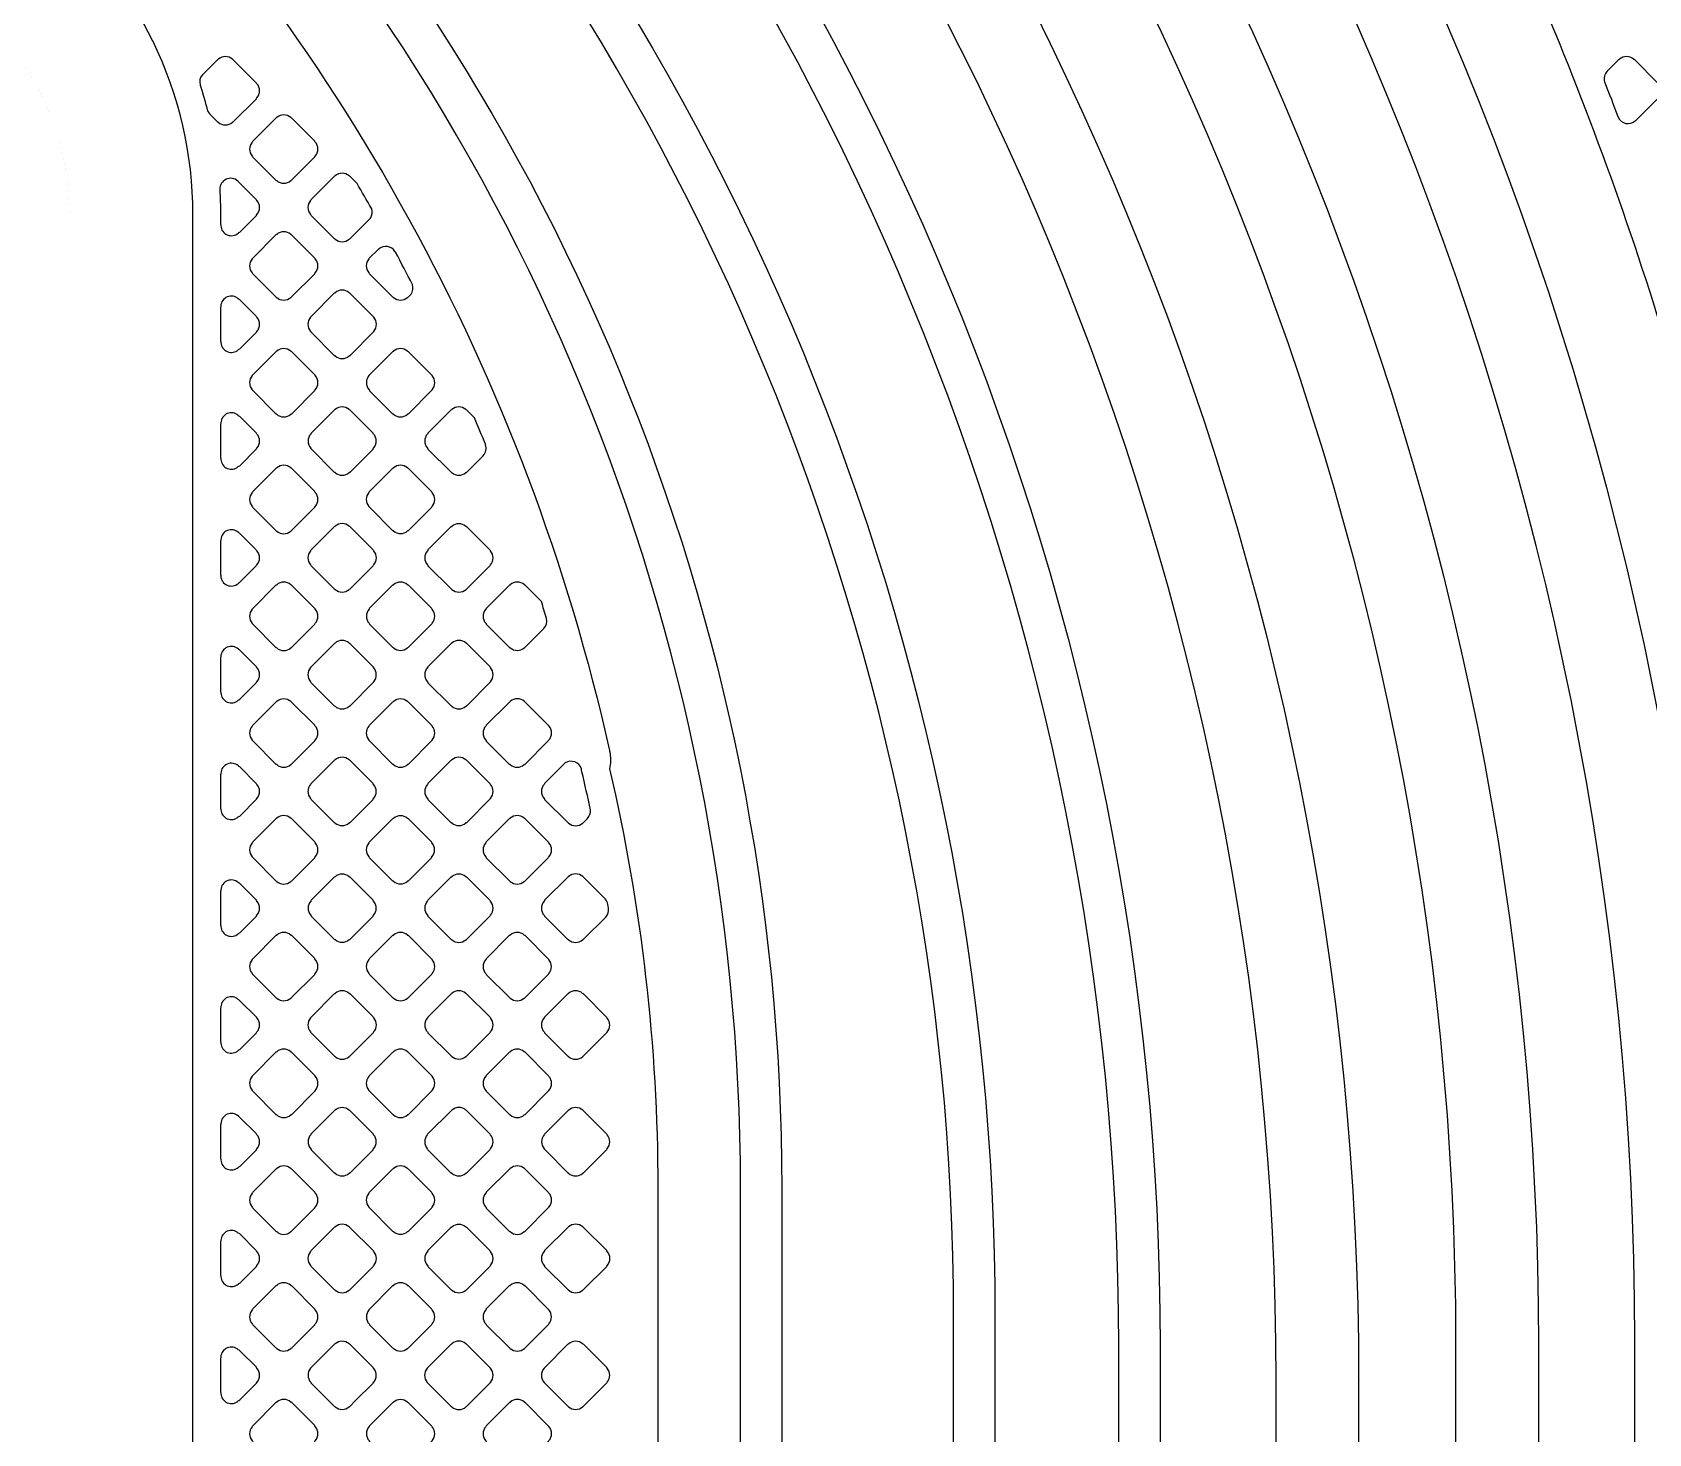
# Model space of a CAD drawing. Extents: x 3811 to 4077, y -444 to -307.
# Drawn here: x 3993.253 to 3996.236, y -390.358 to -387.772 of the extents above; entities that cross this region are included whole.
import ezdxf

# ---------------------------------------------------------------- set-up
doc = ezdxf.new("R2010")
doc.units = 0
doc.layers.add('gbr-dxf', color=7, linetype='Continuous')
doc.layers.add('gbr-outline-dxf', color=2, linetype='Continuous')

msp = doc.modelspace()

# ---------------------------------------------------------------- linework, layer by layer
at = {"layer": 'gbr-dxf', "linetype": 'Continuous'}
for points in [[(3992.0164, -383.2857), (3994.5558, -385.8251, -0.008901), (3994.5575, -385.8268, -0.198817), (3996.3632, -390.1885, -0.009964)], [(3996.3446, -393.5457, -0.19768), (3996.1778, -393.1404, -0.007691), (3996.1778, -393.1384), (3996.1778, -392.4914, -0.189007), (3996.1981, -392.4396, -0.010551), (3996.2002, -392.4375), (3996.2055, -392.4321, 0.168586), (3996.2108, -392.4201), (3996.2108, -390.1886, -0.009921), (3996.2108, -390.1859, 0.198805), (3994.448, -385.9329, -0.008527), (3994.4465, -385.9312), (3991.9084, -383.3931, -0.047409)], [(3991.7589, -383.5087), (3994.3264, -386.0762, -0.008541), (3994.328, -386.0778, -0.198904), (3996.0331, -390.1944, -0.009964), (3996.033, -390.1971), (3996.033, -393.371, -0.009957), (3996.0331, -393.3738, 0.198888), (3996.1228, -393.5904, -0.013799), (3996.1255, -393.5933), (3996.28, -393.7478, -0.008651)], [(3996.7069, -394.0779, -0.198008), (3996.1757, -393.8589, -0.009097), (3996.1739, -393.8572), (3996.0149, -393.6982, -0.015037), (3996.0119, -393.695, -0.19468), (3995.8807, -393.3768, -0.010745), (3995.8806, -393.3738), (3995.8806, -390.1964, -0.007697), (3995.8806, -390.1945, -0.011768), (3995.8807, -390.1911, 0.198646), (3994.2219, -386.1872, -0.008795), (3994.2202, -386.1856), (3991.6493, -383.6147, -0.041071)], [(3991.5087, -383.7362), (3994.0498, -386.2772, -0.013686), (3994.0527, -386.28, -0.198913), (3995.7011, -390.2594, -0.007684), (3995.7011, -390.2614), (3995.7011, -393.4162, -0.007344), (3995.701, -393.418, 0.198037), (3995.8555, -393.789, -0.008541), (3995.8571, -393.7907), (3996.0772, -394.0108, -0.01376), (3996.0801, -394.0135, 0.19883), (3996.4194, -394.154, -0.007665)], [(3996.4173, -394.3064, -0.196204), (3995.9754, -394.1243, -0.01471), (3995.9722, -394.1214), (3995.7477, -393.8968, -0.009258), (3995.746, -393.895, -0.197955), (3995.5486, -393.4162, -0.007691), (3995.5487, -393.4142), (3995.5487, -390.2595, -0.007639), (3995.5487, -390.2575, 0.198631), (3993.9477, -386.3906, -0.013852), (3993.9448, -386.3878), (3991.3972, -383.8402, -0.041025)], [(3991.3235, -384.0691), (3993.8351, -386.5808, -0.019676), (3993.8373, -386.5828, -0.198904), (3995.3346, -390.1977, -0.01087), (3995.3345, -390.1991), (3995.3345, -393.3908, -0.010722), (3995.3345, -393.3921, 0.198521), (3995.5908, -394.0095, -0.012506), (3995.592, -394.0107), (3995.7125, -394.1312, -0.019717), (3995.7146, -394.1332, 0.198972), (3996.3165, -394.3826, -0.010857)], [(3996.3151, -394.4588, -0.197764), (3995.6627, -394.1891, -0.01972), (3995.6606, -394.1871), (3995.5369, -394.0634, -0.012236), (3995.5358, -394.0623, -0.198468), (3995.2583, -393.3908, -0.01087), (3995.2583, -393.3894), (3995.2583, -390.1977, -0.010844), (3995.2584, -390.1964, 0.19869), (3993.7854, -386.6386, -0.019288), (3993.7833, -386.6367), (3991.2677, -384.1211, -0.042856)], [(3991.1243, -384.3089), (3993.665, -386.8495, -0.01212), (3993.6661, -386.8507, -0.198692), (3995.0297, -390.1417, -0.016823), (3995.0298, -390.1441), (3995.0298, -390.1441, -0.01087), (3995.0297, -390.1455), (3995.0297, -393.4355, -0.010757), (3995.0297, -393.4368, 0.198637), (3995.3439, -394.1939, -0.012534), (3995.3451, -394.1951), (3995.4, -394.2501, -0.019705), (3995.4021, -394.252, 0.198958), (3996.0851, -394.535, -0.01087), (3996.0865, -394.535), (3997.8888, -394.535, -0.014192)], [(3997.8868, -394.6112), (3996.0851, -394.6112, -0.011022), (3996.0837, -394.6112, -0.197884), (3995.3503, -394.3079, -0.019695), (3995.3482, -394.306), (3995.29, -394.2478, -0.012167), (3995.2889, -394.2467, -0.198591), (3994.9535, -393.4355, -0.01087), (3994.9535, -393.4341), (3994.9535, -390.1461, -0.014135), (3994.9535, -390.1441, 0.19892), (3993.6111, -386.9034, -0.012506), (3993.6099, -386.9022), (3991.0686, -384.3609, -0.042133)], [(3996.3372, -388.5908, 0.055953), (3995.83, -387.2683, -0.032848), (3995.8285, -387.2654, 0.07689), (3994.6818, -385.6991, -0.024028), (3994.6802, -385.6974), (3993.3644, -384.3815, -0.019428)], [(3990.8424, -384.478), (3993.4788, -387.1145, -0.019676), (3993.4809, -387.1164, -0.198902), (3994.6363, -389.9059, -0.01087), (3994.6363, -389.9072), (3994.6363, -393.4304, -0.010769), (3994.6363, -393.4318, 0.19862), (3994.9807, -394.262, -0.012055), (3994.9818, -394.2632), (3995.0216, -394.303, -0.019359), (3995.0237, -394.3049, 0.198916), (3995.9472, -394.6874, -0.01087), (3995.9486, -394.6874), (3997.7013, -394.6874, -0.014524)], [(3997.6993, -394.7636), (3995.9472, -394.7636, -0.010979), (3995.9458, -394.7636, -0.198101), (3994.9719, -394.3608, -0.019968), (3994.9697, -394.3588), (3994.9268, -394.3159, -0.012668), (3994.9256, -394.3147, -0.198561), (3994.5601, -393.4304, -0.01087), (3994.5601, -393.429), (3994.5601, -389.9059, -0.010831), (3994.5601, -389.9045, 0.198623), (3993.429, -387.1723, -0.019306), (3993.4269, -387.1704), (3990.7866, -384.53, -0.042015)], [(3991.1826, -385.1424), (3991.8784, -385.8383, -0.012841), (3991.8792, -385.839), (3992.3089, -386.2688, -0.027224), (3992.3108, -386.2706), (3992.4171, -386.377, -0.013375), (3992.4179, -386.3778), (3992.7396, -386.6995, -0.036076), (3992.7421, -386.702), (3992.8476, -386.8075, -0.028235), (3992.8495, -386.8094), (3993.2783, -387.2382, -0.03685), (3993.2809, -387.2408), (3993.317, -387.277, -0.023862), (3993.3187, -387.2786, -0.142486), (3994.3182, -389.0977, -0.014431), (3994.3185, -389.0989, -0.052744), (3994.3201, -389.1149, -0.015438), (3994.3201, -389.1162, -0.050643), (3994.3183, -389.1315, -0.057182), (3994.4074, -389.9039, -0.020556), (3994.4075, -389.9059), (3994.4075, -390.166)], [(3993.5494, -390.5385), (3993.5494, -390.3256, -0.031973), (3993.5494, -390.3224), (3993.5494, -389.9634, -0.031973), (3993.5494, -389.9602), (3993.5494, -389.7473, -0.022988), (3993.5494, -389.745), (3993.5494, -389.6784, -0.022988), (3993.5494, -389.6762), (3993.5494, -389.4635, -0.031973), (3993.5494, -389.4604), (3993.5494, -389.1013, -0.031973), (3993.5494, -389.0982), (3993.5494, -388.8852, -0.022988), (3993.5494, -388.883), (3993.5494, -388.8166, -0.022988), (3993.5494, -388.8144), (3993.5494, -388.6015, -0.031973), (3993.5494, -388.5983), (3993.5494, -388.2393, -0.0325), (3993.5494, -388.2361), (3993.5494, -388.1092, -0.013212), (3993.5494, -388.1081, 0.114189), (3993.4751, -387.788, -0.014146), (3993.4745, -387.7869, 0.09403), (3993.3111, -387.5699, -0.024145)], [(3994.4075, -390.166), (3994.4075, -392.3209, -0.01546), (3994.4074, -392.3223, -0.150288), (3994.3936, -392.3644, -0.040249), (3994.3922, -392.367, 0.461082), (3994.4004, -392.3958, -0.041786), (3994.4031, -392.3973, -0.296678), (3994.4329, -392.443), (3994.4329, -393.9811, 0.199755), (3994.4476, -394.0165), (3994.4758, -394.0445, 0.012288), (3994.4811, -394.0504), (3995.1801, -394.7491), (3995.1801, -394.7492, 0.017783), (3995.1809, -394.7502), (3995.2733, -394.8426, 0.0128), (3995.2794, -394.8482), (3995.3072, -394.8761, 0.199709), (3995.3427, -394.8909), (3995.3823, -394.8909, 0.012588), (3995.3904, -394.8911), (3997.3882, -394.8911, -0.128276)]]:
    msp.add_lwpolyline(points, format="xyb", dxfattribs=at)
for points in [[(3993.5626, -387.8692, -0.039591), (3993.5626, -387.8695, -0.015149), (3993.5757, -387.9147), (3993.5757, -387.9147, 0.116857), (3993.5803, -387.9227, -0.041476), (3993.5805, -387.923), (3993.5945, -387.937, -0.100151), (3993.5962, -387.938, 0.379308), (3993.6222, -387.938, -0.09601), (3993.6238, -387.9371), (3993.6664, -387.8945, -0.096227), (3993.6673, -387.8929, 0.379422), (3993.6673, -387.8669, -0.104293), (3993.6663, -387.8651), (3993.6238, -387.8226, -0.092072), (3993.6222, -387.8217, 0.379478), (3993.5963, -387.8216, -0.095649), (3993.5946, -387.8226), (3993.5671, -387.8502, 0.260863)], [(3996.1551, -387.8637, -0.002718), (3996.1797, -387.9277, -0.053645), (3996.1803, -387.9289, 0.505127), (3996.2114, -387.9355, -0.06248), (3996.2127, -387.9347), (3996.2529, -387.8945, -0.096111), (3996.2539, -387.8928, 0.379308), (3996.2539, -387.8669, -0.08785), (3996.253, -387.8654), (3996.2101, -387.8225, -0.092456), (3996.2086, -387.8216, 0.379), (3996.1826, -387.8216, -0.095968), (3996.181, -387.8226), (3996.1596, -387.844), (3996.1596, -387.844, 0.270316)], [(3993.6588, -388.0006, -0.099643), (3993.6598, -388.0023), (3993.7023, -388.0448, -0.095897), (3993.704, -388.0458, 0.378479), (3993.7299, -388.0458, -0.095527), (3993.7315, -388.0448), (3993.7742, -388.0021, -0.096197), (3993.7751, -388.0005, 0.378968), (3993.7751, -387.9746, -0.093088), (3993.7742, -387.973), (3993.7316, -387.9304, -0.096857), (3993.7299, -387.9294, 0.379731), (3993.704, -387.9294, -0.096458), (3993.7023, -387.9304), (3993.6598, -387.973, -0.096627), (3993.6588, -387.9746, 0.379471)], [(3993.7665, -388.0824, 0.379124), (3993.7665, -388.1083, -0.097307), (3993.7675, -388.11), (3993.8099, -388.1524, -0.108174), (3993.8118, -388.1535, 0.379423), (3993.8378, -388.1535, -0.095778), (3993.8394, -388.1525), (3993.8771, -388.1148, 0.216781), (3993.8793, -388.098, 0.003737), (3993.8523, -388.0511), (3993.8393, -388.0381, -0.09904), (3993.8376, -388.0372, 0.37898), (3993.8117, -388.0372, -0.095506), (3993.81, -388.0381), (3993.7674, -388.0808, -0.096509)], [(3993.5988, -388.0627, -0.014257), (3993.6002, -388.1069, -0.013629), (3993.6002, -388.1081), (3993.6002, -388.1262, -0.066699), (3993.6008, -388.1291, 0.625178), (3993.6332, -388.1425, -0.06468), (3993.6356, -388.1409), (3993.6665, -388.1099, -0.096301), (3993.6675, -388.1083, 0.378677), (3993.6675, -388.0824, -0.088275), (3993.6665, -388.0809), (3993.6328, -388.0471, -0.029062), (3993.632, -388.0465, 0.645639), (3993.5989, -388.0614, -0.03381)], [(3993.6587, -388.1903, 0.379124), (3993.6588, -388.2162, -0.092701), (3993.6597, -388.2178), (3993.7024, -388.2605, -0.087638), (3993.7039, -388.2614, 0.379308), (3993.7298, -388.2614, -0.095968), (3993.7315, -388.2604), (3993.7742, -388.2177, -0.096737), (3993.7752, -388.216, 0.379351), (3993.7752, -388.1901, -0.083601), (3993.7743, -388.1887), (3993.7315, -388.1458, -0.087737), (3993.73, -388.1449, 0.378975), (3993.704, -388.1449, -0.095649), (3993.7024, -388.1458), (3993.6597, -388.1886, -0.096742)], [(3993.8743, -388.216, -0.103884), (3993.8753, -388.2178), (3993.9179, -388.2604, -0.100463), (3993.9196, -388.2614, 0.378831), (3993.9455, -388.2614, -0.096117), (3993.9472, -388.2604), (3993.952, -388.2556, 0.236617), (3993.9545, -388.2376, 0.004621), (3993.9234, -388.178, -0.070498), (3993.9221, -388.1764, 0.466242), (3993.8923, -388.172, -0.071671), (3993.8906, -388.1732), (3993.8753, -388.1884, -0.096423), (3993.8743, -388.1901, 0.379471)], [(3993.6002, -388.3416, -0.068409), (3993.6008, -388.3446, 0.624734), (3993.6331, -388.358, -0.066616), (3993.6356, -388.3563), (3993.6664, -388.3255, -0.095585), (3993.6674, -388.3239, 0.379422), (3993.6673, -388.2979, -0.10047), (3993.6663, -388.2962), (3993.6358, -388.2657, -0.071517), (3993.6331, -388.2639, 0.625468), (3993.6007, -388.2773, -0.062802), (3993.6002, -388.28)], [(3993.7665, -388.3239, -0.096117), (3993.7675, -388.3255), (3993.8102, -388.3683, -0.09197), (3993.8118, -388.3692, 0.37889), (3993.8377, -388.3692, -0.096117), (3993.8393, -388.3682), (3993.882, -388.3256, -0.095895), (3993.883, -388.3239, 0.379201), (3993.883, -388.298, -0.096625), (3993.882, -388.2963), (3993.8392, -388.2535, -0.083651), (3993.8378, -388.2526, 0.379731), (3993.8118, -388.2526, -0.096458), (3993.8102, -388.2536), (3993.7675, -388.2963, -0.096627), (3993.7665, -388.2979, 0.3795)], [(3993.6588, -388.4316, -0.087784), (3993.6597, -388.4331), (3993.7026, -388.476, -0.083651), (3993.704, -388.4769, 0.37981), (3993.73, -388.4769, -0.096103), (3993.7316, -388.4759), (3993.7742, -388.4333, -0.095819), (3993.7752, -388.4317, 0.37981), (3993.7752, -388.4057, -0.09253), (3993.7743, -388.4041), (3993.7316, -388.3615, -0.096627), (3993.7299, -388.3605, 0.379731), (3993.704, -388.3605, -0.096723), (3993.7023, -388.3615), (3993.6598, -388.404, -0.096627), (3993.6588, -388.4056, 0.379731)], [(3993.8743, -388.4057, 0.37947), (3993.8744, -388.4317, -0.10047), (3993.8754, -388.4334), (3993.9178, -388.4759, -0.096111), (3993.9195, -388.4768, 0.37981), (3993.9454, -388.4768, -0.095956), (3993.9471, -388.4759), (3993.9897, -388.4332, -0.096332), (3993.9907, -388.4316, 0.379308), (3993.9907, -388.4057, -0.092052), (3993.9898, -388.4041), (3993.9471, -388.3615, -0.096227), (3993.9455, -388.3605, 0.379), (3993.9196, -388.3605, -0.095968), (3993.9179, -388.3615), (3993.8753, -388.4041, -0.096857)], [(3993.6002, -388.5574, -0.065065), (3993.6008, -388.5603, 0.625143), (3993.6331, -388.5736, -0.066777), (3993.6356, -388.572), (3993.6665, -388.541, -0.095916), (3993.6675, -388.5394, 0.379639), (3993.6675, -388.5134, -0.096625), (3993.6665, -388.5118), (3993.6357, -388.481, -0.069647), (3993.6331, -388.4792, 0.625453), (3993.6008, -388.4926, -0.066867), (3993.6002, -388.4955)], [(3993.7667, -388.5394, -0.096625), (3993.7676, -388.541), (3993.8102, -388.5836, -0.092072), (3993.8118, -388.5845, 0.37981), (3993.8377, -388.5845, -0.096625), (3993.8394, -388.5836), (3993.8819, -388.5411, -0.096111), (3993.8829, -388.5394, 0.37981), (3993.8829, -388.5135, -0.100399), (3993.8819, -388.5117), (3993.8395, -388.4694, -0.104691), (3993.8377, -388.4683, 0.379731), (3993.8117, -388.4683, -0.096723), (3993.8101, -388.4693), (3993.7676, -388.5118, -0.096627), (3993.7667, -388.5134, 0.379731)], [(3993.9821, -388.5394, -0.10047), (3993.9831, -388.5411), (3994.0257, -388.5837, -0.096111), (3994.0273, -388.5847, 0.379212), (3994.0532, -388.5847, -0.095866), (3994.0549, -388.5837), (3994.0852, -388.5534, 0.282189), (3994.0894, -388.5329, -0.052898), (3994.0892, -388.5324, 0.003677), (3994.0689, -388.4833), (3994.0548, -388.4692, -0.095686), (3994.0532, -388.4682, 0.379254), (3994.0272, -388.4682, -0.096458), (3994.0256, -388.4692), (3993.983, -388.5118, -0.096627), (3993.9821, -388.5134, 0.379731)], [(3993.6588, -388.6213, 0.378939), (3993.6588, -388.6472, -0.100082), (3993.6598, -388.649), (3993.7023, -388.6915, -0.096227), (3993.7039, -388.6924, 0.379201), (3993.7299, -388.6924, -0.095956), (3993.7315, -388.6914), (3993.7742, -388.6487, -0.096332), (3993.7752, -388.6471, 0.37981), (3993.7752, -388.6211, -0.096723), (3993.7742, -388.6195), (3993.7318, -388.577, -0.100824), (3993.7301, -388.576, 0.3795), (3993.7041, -388.576, -0.096614), (3993.7024, -388.577), (3993.6597, -388.6197, -0.096539)], [(3993.8743, -388.6472, -0.083235), (3993.8752, -388.6485), (3993.918, -388.6914, -0.096332), (3993.9196, -388.6923, 0.37981), (3993.9456, -388.6923, -0.096625), (3993.9472, -388.6914), (3993.9897, -388.6489, -0.096111), (3993.9907, -388.6472, 0.37981), (3993.9907, -388.6213, -0.096458), (3993.9897, -388.6196), (3993.9471, -388.577, -0.100824), (3993.9454, -388.576, 0.379731), (3993.9195, -388.576, -0.096723), (3993.9178, -388.577), (3993.8753, -388.6195, -0.096857), (3993.8743, -388.6212, 0.379731)], [(3993.6002, -388.7729, -0.061194), (3993.6007, -388.7756, 0.625383), (3993.6332, -388.7891, -0.061204), (3993.6355, -388.7875), (3993.6663, -388.7566, -0.096332), (3993.6673, -388.755, 0.37981), (3993.6673, -388.729, -0.096608), (3993.6663, -388.7274), (3993.6354, -388.6964, -0.059848), (3993.6332, -388.6949, 0.625453), (3993.6008, -388.7082, -0.068386), (3993.6002, -388.7112)], [(3993.7665, -388.7549, -0.104392), (3993.7675, -388.7567), (3993.81, -388.7992, -0.100151), (3993.8118, -388.8002, 0.37981), (3993.8377, -388.8002, -0.095956), (3993.8394, -388.7992), (3993.882, -388.7566, -0.096332), (3993.883, -388.755, 0.37981), (3993.883, -388.729, -0.108361), (3993.8819, -388.7271), (3993.8394, -388.6846, -0.096857), (3993.8378, -388.6837, 0.379731), (3993.8118, -388.6837, -0.096458), (3993.8102, -388.6846), (3993.7675, -388.7273, -0.096627), (3993.7665, -388.729, 0.379731)], [(3993.9822, -388.7549, -0.096157), (3993.9831, -388.7565), (3994.0259, -388.7993, -0.091703), (3994.0274, -388.8002, 0.37889), (3994.0534, -388.8002, -0.095612), (3994.055, -388.7992), (3994.0975, -388.7567, -0.095296), (3994.0985, -388.755, 0.37889), (3994.0985, -388.7291, -0.100402), (3994.0975, -388.7274), (3994.055, -388.6849, -0.104354), (3994.0532, -388.6838, 0.379249), (3994.0272, -388.6839, -0.096723), (3994.0256, -388.6848), (3993.9832, -388.7273, -0.096857), (3993.9822, -388.7289, 0.3795)], [(3993.6587, -388.8628, -0.096625), (3993.6596, -388.8644), (3993.7023, -388.9071, -0.092233), (3993.7039, -388.9081, 0.37981), (3993.7299, -388.9081, -0.095956), (3993.7315, -388.9071), (3993.7742, -388.8644, -0.096332), (3993.7752, -388.8627, 0.37981), (3993.7752, -388.8368, -0.083317), (3993.7743, -388.8354), (3993.7314, -388.7924, -0.088202), (3993.7299, -388.7915, 0.379731), (3993.704, -388.7915, -0.096458), (3993.7023, -388.7925), (3993.6596, -388.8352, -0.096627), (3993.6587, -388.8368, 0.379731)], [(3993.8744, -388.8627, -0.108153), (3993.8754, -388.8646), (3993.9178, -388.9069, -0.10442), (3993.9196, -388.908, 0.379409), (3993.9455, -388.908, -0.096225), (3993.9472, -388.907), (3993.9898, -388.8643, -0.095296), (3993.9908, -388.8627, 0.379249), (3993.9908, -388.8368, -0.104293), (3993.9897, -388.835), (3993.9474, -388.7926, -0.108515), (3993.9455, -388.7916, 0.379731), (3993.9196, -388.7916, -0.096458), (3993.9179, -388.7925), (3993.8753, -388.8351, -0.096627), (3993.8744, -388.8368, 0.379731)], [(3994.0899, -388.8368, 0.379298), (3994.0899, -388.8627, -0.087784), (3994.0909, -388.8642), (3994.1337, -388.9071, -0.083651), (3994.1351, -388.9079, 0.379423), (3994.161, -388.908, -0.095506), (3994.1627, -388.907), (3994.1973, -388.8723, 0.255886), (3994.202, -388.8537, 0.002306), (3994.1925, -388.8224), (3994.1627, -388.7926, -0.096111), (3994.1611, -388.7916, 0.3795), (3994.1351, -388.7916, -0.096475), (3994.1335, -388.7926), (3994.0909, -388.8352, -0.096206)], [(3993.7665, -388.9705, -0.104392), (3993.7676, -388.9723), (3993.81, -389.0148, -0.100519), (3993.8117, -389.0158, 0.379409), (3993.8377, -389.0158, -0.095866), (3993.8393, -389.0148), (3993.882, -388.9721, -0.095602), (3993.883, -388.9705, 0.379249), (3993.8829, -388.9446, -0.092348), (3993.882, -388.943), (3993.8393, -388.9004, -0.096111), (3993.8377, -388.8994, 0.379731), (3993.8117, -388.8994, -0.096458), (3993.8101, -388.9004), (3993.7675, -388.9429, -0.096627), (3993.7665, -388.9446, 0.379731)], [(3993.9821, -388.9705, -0.103884), (3993.9831, -388.9723), (3994.0256, -389.0147, -0.100093), (3994.0273, -389.0157, 0.378952), (3994.0532, -389.0158, -0.09601), (3994.0549, -389.0148), (3994.0975, -388.9721, -0.096227), (3994.0985, -388.9705, 0.379422), (3994.0985, -388.9445, -0.108195), (3994.0974, -388.9426), (3994.055, -388.9003, -0.096627), (3994.0534, -388.8993, 0.3795), (3994.0274, -388.8993, -0.096117), (3994.0258, -388.9002), (3993.9831, -388.9429, -0.095824), (3993.9821, -388.9446, 0.378699)], [(3993.6002, -388.9884, -0.065065), (3993.6008, -388.9913, 0.625143), (3993.6331, -389.0047, -0.066777), (3993.6356, -389.003), (3993.6664, -388.9722, -0.095916), (3993.6674, -388.9705, 0.379639), (3993.6674, -388.9446, -0.087784), (3993.6665, -388.9431), (3993.6354, -388.912, -0.058979), (3993.6332, -388.9105, 0.625442), (3993.6007, -388.9239, -0.061047), (3993.6002, -388.9266)], [(3993.6588, -389.0523, 0.378939), (3993.6588, -389.0783, -0.092052), (3993.6597, -389.0798), (3993.7025, -389.1226, -0.08752), (3993.704, -389.1235, 0.37889), (3993.7299, -389.1235, -0.09601), (3993.7315, -389.1225), (3993.7742, -389.0799, -0.095602), (3993.7752, -389.0783, 0.379249), (3993.7751, -389.0523, -0.088014), (3993.7742, -389.0508), (3993.7315, -389.0081, -0.092289), (3993.7299, -389.0072, 0.3795), (3993.704, -389.0071, -0.096614), (3993.7023, -389.0081), (3993.6597, -389.0507, -0.096539)], [(3993.8742, -389.0524, 0.379298), (3993.8742, -389.0784, -0.092348), (3993.8752, -389.0799), (3993.9177, -389.1225, -0.10399), (3993.9195, -389.1235, 0.379308), (3993.9454, -389.1235, -0.09601), (3993.9471, -389.1226), (3993.9897, -389.0799, -0.096227), (3993.9907, -389.0783, 0.379191), (3993.9907, -389.0523, -0.087916), (3993.9898, -389.0508), (3993.947, -389.008, -0.092187), (3993.9455, -389.0071, 0.379019), (3993.9195, -389.0071, -0.096117), (3993.9179, -389.0081), (3993.8752, -389.0508, -0.095895)], [(3994.0898, -389.0783, -0.10047), (3994.0908, -389.08), (3994.1333, -389.1225, -0.096111), (3994.1349, -389.1235, 0.37981), (3994.1609, -389.1235, -0.095956), (3994.1626, -389.1225), (3994.2053, -389.0798, -0.096332), (3994.2063, -389.0781, 0.37981), (3994.2063, -389.0521, -0.096625), (3994.2053, -389.0505), (3994.1628, -389.008, -0.100151), (3994.1611, -389.007, 0.379731), (3994.1351, -389.007, -0.096458), (3994.1335, -389.008), (3994.0908, -389.0507, -0.096627), (3994.0898, -389.0523, 0.379731)], [(3993.7665, -389.16, 0.37889), (3993.7666, -389.186, -0.100154), (3993.7676, -389.1877), (3993.8102, -389.2303, -0.095895), (3993.8118, -389.2313, 0.379201), (3993.8377, -389.2312, -0.096625), (3993.8394, -389.2303), (3993.8819, -389.1878, -0.096111), (3993.8829, -389.1861, 0.379423), (3993.8829, -389.1602, -0.09601), (3993.8819, -389.1585), (3993.8393, -389.1159, -0.099909), (3993.8376, -389.1149, 0.378358), (3993.8117, -389.1149, -0.096355), (3993.81, -389.1159), (3993.7675, -389.1584, -0.095796)], [(3993.9821, -389.1861, -0.104392), (3993.9831, -389.1879), (3994.0254, -389.2302, -0.100151), (3994.0272, -389.2312, 0.37981), (3994.0531, -389.2312, -0.095956), (3994.0548, -389.2303), (3994.0974, -389.1876, -0.096332), (3994.0984, -389.186, 0.37981), (3994.0984, -389.16, -0.092348), (3994.0974, -389.1585), (3994.0549, -389.1159, -0.096111), (3994.0532, -389.1149, 0.379731), (3994.0272, -389.1149, -0.096458), (3994.0256, -389.1159), (3993.983, -389.1584, -0.096627), (3993.9821, -389.1601, 0.379731)], [(3993.6002, -389.2037, -0.067467), (3993.6008, -389.2067, 0.625026), (3993.6331, -389.2201, -0.067695), (3993.6356, -389.2184), (3993.6664, -389.1876, -0.095824), (3993.6674, -389.186, 0.379189), (3993.6673, -389.1601, -0.10399), (3993.6663, -389.1583), (3993.6356, -389.1275, -0.064674), (3993.6332, -389.1259, 0.625072), (3993.6008, -389.1393, -0.068386), (3993.6002, -389.1423)], [(3994.1975, -389.16, 0.379347), (3994.1975, -389.186, -0.10047), (3994.1985, -389.1877), (3994.2411, -389.2303, -0.096111), (3994.2428, -389.2313, 0.37981), (3994.2687, -389.2313, -0.095956), (3994.2704, -389.2303), (3994.2778, -389.2229, 0.218209), (3994.2831, -389.207, 0.00539), (3994.2673, -389.1368, -0.055388), (3994.2667, -389.1313, 0.484299), (3994.2363, -389.1205), (3994.1985, -389.1584, -0.095895)], [(3993.6588, -389.2937, -0.087715), (3993.6597, -389.2952), (3993.7026, -389.3381, -0.083374), (3993.704, -389.339, 0.379422), (3993.73, -389.339, -0.096625), (3993.7316, -389.338), (3993.7742, -389.2954, -0.096111), (3993.7752, -389.2938, 0.37975), (3993.7752, -389.2678, -0.092029), (3993.7743, -389.2662), (3993.7316, -389.2235, -0.096423), (3993.7299, -389.2226, 0.378734), (3993.704, -389.2225, -0.096528), (3993.7024, -389.2235), (3993.6598, -389.2661, -0.096206), (3993.6588, -389.2678, 0.378699)], [(3993.8743, -389.2938, -0.087784), (3993.8752, -389.2953), (3993.9178, -389.3379, -0.100151), (3993.9195, -389.3389, 0.379308), (3993.9454, -389.3389, -0.09601), (3993.9471, -389.3379), (3993.9896, -389.2954, -0.096227), (3993.9906, -389.2938, 0.379191), (3993.9906, -389.2678, -0.092029), (3993.9896, -389.2663), (3993.947, -389.2237, -0.096539), (3993.9454, -389.2227, 0.379249), (3993.9195, -389.2227, -0.096458), (3993.9178, -389.2237), (3993.8753, -389.2662, -0.096627), (3993.8743, -389.2679, 0.379731)], [(3994.0897, -389.2938, -0.096475), (3994.0907, -389.2955), (3994.1334, -389.3382, -0.092289), (3994.1349, -389.3391, 0.37981), (3994.1609, -389.3391, -0.096625), (3994.1626, -389.3381), (3994.2053, -389.2954, -0.096332), (3994.2063, -389.2938, 0.37981), (3994.2063, -389.2678, -0.083317), (3994.2054, -389.2664), (3994.1624, -389.2235, -0.088202), (3994.161, -389.2225, 0.379731), (3994.135, -389.2225, -0.096458), (3994.1333, -389.2235), (3994.0907, -389.2662, -0.096627), (3994.0897, -389.2678, 0.379731)], [(3993.6002, -389.4193, -0.068409), (3993.6008, -389.4223, 0.624734), (3993.6331, -389.4357, -0.066774), (3993.6356, -389.434), (3993.6665, -389.4031, -0.096227), (3993.6675, -389.4015, 0.379191), (3993.6675, -389.3756, -0.104473), (3993.6665, -389.3738), (3993.6358, -389.3431, -0.073608), (3993.6331, -389.3413, 0.624756), (3993.6008, -389.3547, -0.06317), (3993.6002, -389.3575)], [(3993.7667, -389.4015, -0.096625), (3993.7676, -389.4031), (3993.8102, -389.4457, -0.092233), (3993.8118, -389.4466, 0.379308), (3993.8377, -389.4466, -0.09601), (3993.8394, -389.4457), (3993.8819, -389.4031, -0.096227), (3993.8829, -389.4015, 0.378952), (3993.8829, -389.3756, -0.100076), (3993.8819, -389.3738), (3993.8395, -389.3314, -0.104677), (3993.8377, -389.3304, 0.37947), (3993.8117, -389.3304, -0.096458), (3993.8101, -389.3314), (3993.7676, -389.3738, -0.096627), (3993.7667, -389.3755, 0.379731)], [(3993.982, -389.3755, 0.379249), (3993.9821, -389.4015, -0.100285), (3993.9831, -389.4032), (3994.0256, -389.4458, -0.096627), (3994.0273, -389.4467, 0.379308), (3994.0532, -389.4468, -0.095968), (3994.0549, -389.4458), (3994.0974, -389.4033, -0.096328), (3994.0984, -389.4016, 0.379422), (3994.0984, -389.3757, -0.096625), (3994.0974, -389.374), (3994.0548, -389.3314, -0.100476), (3994.0531, -389.3304, 0.3795), (3994.0271, -389.3304, -0.096614), (3994.0255, -389.3314), (3993.983, -389.3739, -0.096195)], [(3994.1975, -389.4016, -0.100588), (3994.1985, -389.4033), (3994.241, -389.4458, -0.096539), (3994.2427, -389.4468, 0.379201), (3994.2686, -389.4468, -0.095956), (3994.2703, -389.4458), (3994.3113, -389.4048, 0.222136), (3994.3165, -389.3887), (3994.3153, -389.3812, 0.141667), (3994.3103, -389.3713), (3994.2702, -389.3312, -0.083651), (3994.2688, -389.3303, 0.379731), (3994.2428, -389.3303, -0.096458), (3994.2412, -389.3313), (3994.1985, -389.374, -0.096423), (3994.1975, -389.3756, 0.3795)], [(3993.6588, -389.5093, -0.10047), (3993.6598, -389.5111), (3993.7023, -389.5535, -0.096111), (3993.7039, -389.5545, 0.37981), (3993.7299, -389.5545, -0.095956), (3993.7315, -389.5535), (3993.7742, -389.5108, -0.096332), (3993.7752, -389.5092, 0.37981), (3993.7752, -389.4832, -0.096625), (3993.7742, -389.4815), (3993.7318, -389.4391, -0.100151), (3993.7301, -389.4381, 0.379731), (3993.7041, -389.4381, -0.096458), (3993.7024, -389.439), (3993.6598, -389.4817, -0.096627), (3993.6588, -389.4834, 0.379731)], [(3993.8743, -389.4833, 0.379249), (3993.8743, -389.5092, -0.083317), (3993.8752, -389.5106), (3993.918, -389.5534, -0.096111), (3993.9196, -389.5544, 0.37981), (3993.9456, -389.5544, -0.095956), (3993.9472, -389.5534), (3993.9897, -389.5109, -0.096111), (3993.9907, -389.5093, 0.379451), (3993.9907, -389.4834, -0.096475), (3993.9897, -389.4817), (3993.9471, -389.4391, -0.100215), (3993.9454, -389.4381, 0.378939), (3993.9195, -389.4381, -0.096614), (3993.9178, -389.4391), (3993.8752, -389.4816, -0.096195)], [(3994.0898, -389.5093, -0.092348), (3994.0908, -389.5109), (3994.1335, -389.5536, -0.088202), (3994.1349, -389.5545, 0.37981), (3994.1609, -389.5545, -0.095956), (3994.1626, -389.5535), (3994.2051, -389.5109, -0.096332), (3994.2061, -389.5093, 0.37981), (3994.2061, -389.4833, -0.087784), (3994.2052, -389.4818), (3994.1625, -389.4391, -0.092233), (3994.161, -389.4382, 0.379731), (3994.135, -389.4382, -0.096458), (3994.1333, -389.4392), (3994.0908, -389.4817, -0.096627), (3994.0898, -389.4834, 0.379731)], [(3993.6002, -389.635, -0.063333), (3993.6008, -389.6378, 0.625143), (3993.6331, -389.6511, -0.066777), (3993.6356, -389.6495), (3993.6664, -389.6186, -0.095916), (3993.6674, -389.617, 0.379639), (3993.6674, -389.591, -0.087784), (3993.6665, -389.5895), (3993.6355, -389.5586, -0.064776), (3993.6331, -389.557, 0.625453), (3993.6008, -389.5703, -0.064895), (3993.6002, -389.5732)], [(3993.7665, -389.617, -0.104392), (3993.7675, -389.6188), (3993.81, -389.6613, -0.100151), (3993.8118, -389.6623, 0.37981), (3993.8377, -389.6623, -0.095956), (3993.8394, -389.6613), (3993.882, -389.6187, -0.096332), (3993.883, -389.617, 0.37981), (3993.883, -389.5911, -0.108153), (3993.8819, -389.5892), (3993.8394, -389.5467, -0.096111), (3993.8378, -389.5457, 0.379731), (3993.8118, -389.5457, -0.096458), (3993.8102, -389.5467), (3993.7675, -389.5894, -0.096627), (3993.7665, -389.591, 0.379731)], [(3993.9822, -389.617, -0.096458), (3993.9832, -389.6186), (3994.0257, -389.6612, -0.092289), (3994.0273, -389.6621, 0.37981), (3994.0533, -389.6621, -0.096625), (3994.0549, -389.6612), (3994.0974, -389.6187, -0.096332), (3994.0984, -389.617, 0.37981), (3994.0984, -389.5911, -0.10047), (3994.0974, -389.5893), (3994.055, -389.547, -0.10399), (3994.0532, -389.5459, 0.379731), (3994.0272, -389.5459, -0.096458), (3994.0256, -389.5469), (3993.9832, -389.5894, -0.096857), (3993.9822, -389.591, 0.379731)], [(3994.1975, -389.617, -0.096259), (3994.1985, -389.6186), (3994.2413, -389.6614, -0.092187), (3994.2428, -389.6623, 0.379201), (3994.2688, -389.6623, -0.095956), (3994.2704, -389.6613), (3994.3129, -389.6188, -0.096332), (3994.3139, -389.6172, 0.37981), (3994.3139, -389.5912, -0.10047), (3994.3129, -389.5895), (3994.2702, -389.5468, -0.088202), (3994.2687, -389.5459, 0.379357), (3994.2427, -389.5458, -0.096507), (3994.2411, -389.5468), (3994.1985, -389.5894, -0.096527), (3994.1975, -389.591, 0.379112)], [(3993.6588, -389.6988, 0.37947), (3993.6588, -389.7247, -0.095956), (3993.6598, -389.7264), (3993.7025, -389.7691, -0.092126), (3993.704, -389.77, 0.379308), (3993.73, -389.77, -0.09601), (3993.7316, -389.7691), (3993.7743, -389.7264, -0.095916), (3993.7752, -389.7248, 0.379422), (3993.7752, -389.6988, -0.083317), (3993.7743, -389.6974), (3993.7314, -389.6545, -0.088202), (3993.7299, -389.6536, 0.379357), (3993.704, -389.6536, -0.096507), (3993.7023, -389.6545), (3993.6598, -389.6971, -0.096527)], [(3993.8743, -389.7249, -0.096458), (3993.8753, -389.7265), (3993.9176, -389.7689, -0.108174), (3993.9195, -389.7699, 0.37981), (3993.9455, -389.7699, -0.096625), (3993.9471, -389.769), (3993.9897, -389.7263, -0.096111), (3993.9907, -389.7247, 0.37981), (3993.9907, -389.6987, -0.100399), (3993.9897, -389.697), (3993.9473, -389.6546, -0.104691), (3993.9455, -389.6536, 0.379731), (3993.9196, -389.6536, -0.096723), (3993.9179, -389.6546), (3993.8753, -389.6973, -0.096857), (3993.8743, -389.6989, 0.379731)], [(3994.0898, -389.7247, -0.087946), (3994.0907, -389.7262), (3994.1337, -389.7691, -0.083374), (3994.1351, -389.77, 0.379422), (3994.161, -389.77, -0.096625), (3994.1627, -389.769), (3994.2053, -389.7264, -0.096332), (3994.2063, -389.7248, 0.379308), (3994.2063, -389.6989, -0.092052), (3994.2053, -389.6973), (3994.1626, -389.6545, -0.096328), (3994.1609, -389.6536, 0.37947), (3994.135, -389.6536, -0.096723), (3994.1333, -389.6546), (3994.0908, -389.6971, -0.096627), (3994.0898, -389.6988, 0.379357)], [(3993.6002, -389.8504, -0.066672), (3993.6008, -389.8534, 0.624734), (3993.6331, -389.8668, -0.066774), (3993.6356, -389.8651), (3993.6665, -389.8342, -0.096227), (3993.6675, -389.8326, 0.379422), (3993.6674, -389.8066, -0.100399), (3993.6664, -389.8049), (3993.6355, -389.7739, -0.062209), (3993.6332, -389.7723, 0.625499), (3993.6008, -389.7857, -0.068286), (3993.6002, -389.7887)], [(3993.7667, -389.8325, -0.104392), (3993.7677, -389.8343), (3993.8101, -389.8767, -0.100476), (3993.8118, -389.8777, 0.37981), (3993.8377, -389.8777, -0.096625), (3993.8394, -389.8767), (3993.8819, -389.8342, -0.096111), (3993.8829, -389.8325, 0.37981), (3993.8829, -389.8066, -0.09253), (3993.8819, -389.805), (3993.8393, -389.7624, -0.096627), (3993.8377, -389.7615, 0.379731), (3993.8117, -389.7615, -0.096723), (3993.8101, -389.7624), (3993.7676, -389.8049, -0.096627), (3993.7667, -389.8065, 0.379731)], [(3993.982, -389.8325, -0.103956), (3993.983, -389.8343), (3994.0256, -389.8768, -0.100093), (3994.0273, -389.8778, 0.379422), (3994.0532, -389.8778, -0.096625), (3994.0549, -389.8768), (3994.0975, -389.8342, -0.096111), (3994.0985, -389.8326, 0.379451), (3994.0985, -389.8066, -0.1082), (3994.0974, -389.8047), (3994.0549, -389.7622, -0.096539), (3994.0533, -389.7612, 0.379249), (3994.0273, -389.7613, -0.096458), (3994.0257, -389.7622), (3993.983, -389.8049, -0.096627), (3993.982, -389.8066, 0.379357)], [(3994.1977, -389.8066, 0.37947), (3994.1977, -389.8325, -0.092348), (3994.1986, -389.8341), (3994.2413, -389.8768, -0.088202), (3994.2428, -389.8777, 0.37981), (3994.2688, -389.8777, -0.095956), (3994.2704, -389.8767), (3994.3129, -389.8342, -0.096111), (3994.3139, -389.8326, 0.379451), (3994.3139, -389.8066, -0.104473), (3994.3129, -389.8048), (3994.2703, -389.7623, -0.091578), (3994.2688, -389.7614, 0.378699), (3994.2429, -389.7614, -0.095862), (3994.2412, -389.7623), (3994.1986, -389.8049, -0.096423)], [(3993.6588, -389.9404, -0.092348), (3993.6597, -389.9419), (3993.7024, -389.9846, -0.088202), (3993.7039, -389.9855, 0.37981), (3993.7299, -389.9855, -0.095956), (3993.7315, -389.9846), (3993.7742, -389.9418, -0.096111), (3993.7752, -389.9402, 0.37981), (3993.7752, -389.9142, -0.087748), (3993.7743, -389.9127), (3993.7316, -389.8701, -0.092126), (3993.7301, -389.8691, 0.379731), (3993.7041, -389.8691, -0.096458), (3993.7024, -389.8701), (3993.6598, -389.9127, -0.096627), (3993.6588, -389.9144, 0.379731)], [(3993.8743, -389.9402, -0.09221), (3993.8752, -389.9418), (3993.9179, -389.9845, -0.104354), (3993.9197, -389.9855, 0.379201), (3993.9456, -389.9855, -0.096625), (3993.9472, -389.9845), (3993.9897, -389.942, -0.096111), (3993.9907, -389.9403, 0.379451), (3993.9907, -389.9144, -0.087916), (3993.9898, -389.9129), (3993.947, -389.8701, -0.092187), (3993.9454, -389.8691, 0.379249), (3993.9195, -389.8691, -0.096458), (3993.9178, -389.8701), (3993.8753, -389.9126, -0.096627), (3993.8743, -389.9143, 0.3795)], [(3994.0898, -389.9404, -0.10047), (3994.0908, -389.9421), (3994.1333, -389.9846, -0.096111), (3994.1349, -389.9855, 0.37981), (3994.1609, -389.9855, -0.095956), (3994.1626, -389.9846), (3994.2053, -389.9418, -0.096332), (3994.2063, -389.9402, 0.37981), (3994.2063, -389.9142, -0.096625), (3994.2053, -389.9126), (3994.1628, -389.8701, -0.100151), (3994.1611, -389.8691, 0.379731), (3994.1351, -389.8691, -0.096458), (3994.1335, -389.8701), (3994.0908, -389.9127, -0.096627), (3994.0898, -389.9144, 0.379731)], [(3993.7665, -390.048, -0.096259), (3993.7675, -390.0497), (3993.8102, -390.0924, -0.092187), (3993.8118, -390.0934, 0.379201), (3993.8377, -390.0933, -0.095956), (3993.8394, -390.0924), (3993.882, -390.0497, -0.096111), (3993.883, -390.0481, 0.379308), (3993.883, -390.0221, -0.099971), (3993.882, -390.0204), (3993.8392, -389.9777, -0.087864), (3993.8378, -389.9768, 0.37947), (3993.8118, -389.9768, -0.096458), (3993.8102, -389.9778), (3993.7675, -390.0204, -0.096857), (3993.7665, -390.0221, 0.3795)], [(3993.9822, -390.0221, 0.378939), (3993.9822, -390.048, -0.104473), (3993.9832, -390.0498), (3994.0256, -390.0922, -0.100215), (3994.0273, -390.0932, 0.379201), (3994.0533, -390.0932, -0.095956), (3994.0549, -390.0922), (3994.0974, -390.0497, -0.096332), (3994.0984, -390.0481, 0.37981), (3994.0984, -390.0221, -0.092348), (3994.0974, -390.0205), (3994.0549, -389.978, -0.096111), (3994.0532, -389.977, 0.3795), (3994.0273, -389.977, -0.096259), (3994.0256, -389.9779), (3993.9831, -390.0204, -0.095895)], [(3994.1975, -390.048, -0.100588), (3994.1985, -390.0498), (3994.2411, -390.0924, -0.096539), (3994.2428, -390.0934, 0.379201), (3994.2687, -390.0934, -0.095956), (3994.2704, -390.0924), (3994.3131, -390.0497, -0.096332), (3994.3141, -390.048, 0.37981), (3994.3141, -390.022, -0.096625), (3994.3131, -390.0204), (3994.2705, -389.9778, -0.100151), (3994.2688, -389.9768, 0.379357), (3994.2428, -389.9768, -0.096507), (3994.2412, -389.9778), (3994.1985, -390.0205, -0.096527), (3994.1975, -390.0221, 0.379112)], [(3993.6002, -390.0657, -0.068409), (3993.6008, -390.0687, 0.624734), (3993.6331, -390.0821, -0.066616), (3993.6356, -390.0804), (3993.6664, -390.0497, -0.095585), (3993.6674, -390.048, 0.379422), (3993.6673, -390.0221, -0.10047), (3993.6663, -390.0204), (3993.6358, -389.9898, -0.071973), (3993.6331, -389.988, 0.625453), (3993.6008, -390.0014, -0.06317), (3993.6002, -390.0042)], [(3993.6588, -390.1558, -0.083317), (3993.6596, -390.1572), (3993.7025, -390.2001, -0.091364), (3993.7041, -390.201, 0.378943), (3993.73, -390.201, -0.095778), (3993.7317, -390.2001), (3993.7742, -390.1575, -0.096332), (3993.7752, -390.1559, 0.379308), (3993.7752, -390.1299, -0.095968), (3993.7742, -390.1283), (3993.7316, -390.0856, -0.100093), (3993.7299, -390.0846, 0.37947), (3993.7039, -390.0847, -0.096723), (3993.7023, -390.0856), (3993.6597, -390.1282, -0.096627), (3993.6588, -390.1298, 0.379731)], [(3993.8743, -390.1299, 0.379076), (3993.8744, -390.1558, -0.100902), (3993.8754, -390.1576), (3993.918, -390.2002, -0.086829), (3993.9195, -390.2011, 0.378118), (3993.9454, -390.2011, -0.095527), (3993.947, -390.2001), (3993.9897, -390.1574, -0.096332), (3993.9907, -390.1558, 0.37981), (3993.9907, -390.1298, -0.096625), (3993.9897, -390.1281), (3993.9472, -390.0857, -0.100151), (3993.9455, -390.0847, 0.379471), (3993.9196, -390.0847, -0.09601), (3993.9179, -390.0856), (3993.8753, -390.1283, -0.096301)], [(3994.0898, -390.1558, -0.092348), (3994.0908, -390.1574), (3994.1334, -390.2, -0.099849), (3994.1351, -390.201, 0.378906), (3994.1611, -390.201, -0.09527), (3994.1627, -390.2001), (3994.2053, -390.1575, -0.096332), (3994.2062, -390.1559, 0.379308), (3994.2063, -390.1299, -0.087946), (3994.2053, -390.1284), (3994.1625, -390.0856, -0.092398), (3994.1609, -390.0846, 0.37947), (3994.135, -390.0847, -0.096723), (3994.1333, -390.0856), (3994.0908, -390.1282, -0.096857), (3994.0898, -390.1298, 0.379731)], [(3993.6003, -390.2817, -0.062521), (3993.6008, -390.2844, 0.625444), (3993.6331, -390.2978, -0.067216), (3993.6356, -390.2961), (3993.6665, -390.2652, -0.095916), (3993.6674, -390.2636, 0.379731), (3993.6674, -390.2376, -0.107762), (3993.6664, -390.2358), (3993.6359, -390.2053, -0.074095), (3993.6331, -390.2034, 0.625499), (3993.6007, -390.2168, -0.061282), (3993.6003, -390.2195)], [(3993.7666, -390.2376, 0.379293), (3993.7667, -390.2635, -0.095956), (3993.7676, -390.2652), (3993.8102, -390.3078, -0.091913), (3993.8118, -390.3087, 0.379731), (3993.8377, -390.3087, -0.096265), (3993.8394, -390.3077), (3993.8491, -390.298), (3993.8819, -390.2652, -0.096227), (3993.8829, -390.2636, 0.379506), (3993.8829, -390.2376, -0.102052), (3993.8818, -390.2359), (3993.8398, -390.1939, -0.105033), (3993.8376, -390.1926, 0.378431), (3993.8119, -390.1926, -0.098549), (3993.8098, -390.1938), (3993.7676, -390.2359, -0.095602)], [(3993.982, -390.2636, -0.087314), (3993.9829, -390.2651), (3994.0256, -390.3078, -0.09979), (3994.0273, -390.3088, 0.379731), (3994.0533, -390.3088, -0.095865), (3994.0549, -390.3078), (3994.0976, -390.2652, -0.096266), (3994.0985, -390.2636, 0.379731), (3994.0985, -390.2376, -0.091558), (3994.0976, -390.236), (3994.0551, -390.1936, -0.091126), (3994.0532, -390.1924, 0.38016), (3994.0273, -390.1924, -0.090756), (3994.0254, -390.1936), (3993.983, -390.236, -0.096266), (3993.982, -390.2376, 0.379731)], [(3994.1976, -390.2636, -0.095506), (3994.1986, -390.2652), (3994.2412, -390.3078, -0.094106), (3994.2428, -390.3087, 0.379506), (3994.2687, -390.3087, -0.096117), (3994.2704, -390.3078), (3994.313, -390.2652, -0.095916), (3994.3139, -390.2635, 0.379731), (3994.3139, -390.2376, -0.083235), (3994.3131, -390.2362), (3994.2707, -390.1937, -0.092386), (3994.2687, -390.1926, 0.37878), (3994.243, -390.1925, -0.098463), (3994.2408, -390.1938), (3994.1986, -390.236, -0.095602), (3994.1976, -390.2376, 0.378906)], [(3993.6588, -390.3714, -0.103612), (3993.6598, -390.3732), (3993.7022, -390.4155, -0.100054), (3993.7039, -390.4165, 0.379731), (3993.7299, -390.4165, -0.096265), (3993.7315, -390.4156), (3993.7742, -390.3729, -0.095916), (3993.7751, -390.3713, 0.379731), (3993.7751, -390.3453, -0.107269), (3993.7741, -390.3435), (3993.7317, -390.3011, -0.095958), (3993.7301, -390.3001, 0.379731), (3993.7041, -390.3001, -0.09572), (3993.7025, -390.3011), (3993.6598, -390.3438, -0.096266), (3993.6588, -390.3454, 0.379731)], [(3993.8744, -390.3712, -0.09572), (3993.8753, -390.3729), (3993.918, -390.4156, -0.091913), (3993.9196, -390.4165, 0.379731), (3993.9456, -390.4165, -0.09572), (3993.9472, -390.4155), (3993.9897, -390.373, -0.095916), (3993.9907, -390.3714, 0.379731), (3993.9907, -390.3454, -0.100266), (3993.9897, -390.3437), (3993.9472, -390.3012, -0.103868), (3993.9454, -390.3002, 0.379731), (3993.9194, -390.3002, -0.095756), (3993.9178, -390.3012), (3993.885, -390.3339), (3993.8753, -390.3436, -0.095935), (3993.8744, -390.3453, 0.379731)], [(3994.0898, -390.3714, -0.091581), (3994.0907, -390.3729), (3994.1335, -390.4157, -0.086961), (3994.135, -390.4166, 0.378906), (3994.1609, -390.4166, -0.095866), (3994.1625, -390.4156), (3994.2053, -390.3728, -0.095796), (3994.2063, -390.3712, 0.379293), (3994.2063, -390.3453, -0.087314), (3994.2053, -390.3438), (3994.1626, -390.3011, -0.091646), (3994.1611, -390.3001, 0.379731), (3994.1351, -390.3001, -0.09572), (3994.1335, -390.3011), (3994.0908, -390.3438, -0.096214), (3994.0898, -390.3454, 0.379672)]]:
    msp.add_lwpolyline(points, format="xyb", close=True, dxfattribs=at)
at = {"layer": 'gbr-outline-dxf', "linetype": 'Continuous', "const_width": 0.000025}
msp.add_lwpolyline([(4007.3211, -395.4902), (4007.3211, -388.1086, 0.211094), (4007.1577, -387.7389), (4001.4844, -382.5726, -0.211095), (4001.3211, -382.2029), (4001.3211, -374.2998, 0.414217), (4000.8211, -373.7998), (3987.8211, -373.7998, 0.414217), (3987.3211, -374.2998), (3987.3211, -382.2029, 0.211094), (3987.4844, -382.5726), (3993.1577, -387.7389, -0.211095), (3993.3211, -388.1086), (3993.3211, -396.8664, 0.414217), (3993.8211, -397.3664), (3998.8211, -397.3664, 0.414217), (3999.3211, -396.8664), (3999.3211, -396.4902, -0.414217), (3999.8211, -395.9902), (4006.8211, -395.9902, 0.414217)], format="xyb", close=True, dxfattribs=at)

doc.saveas('drawing.dxf')
